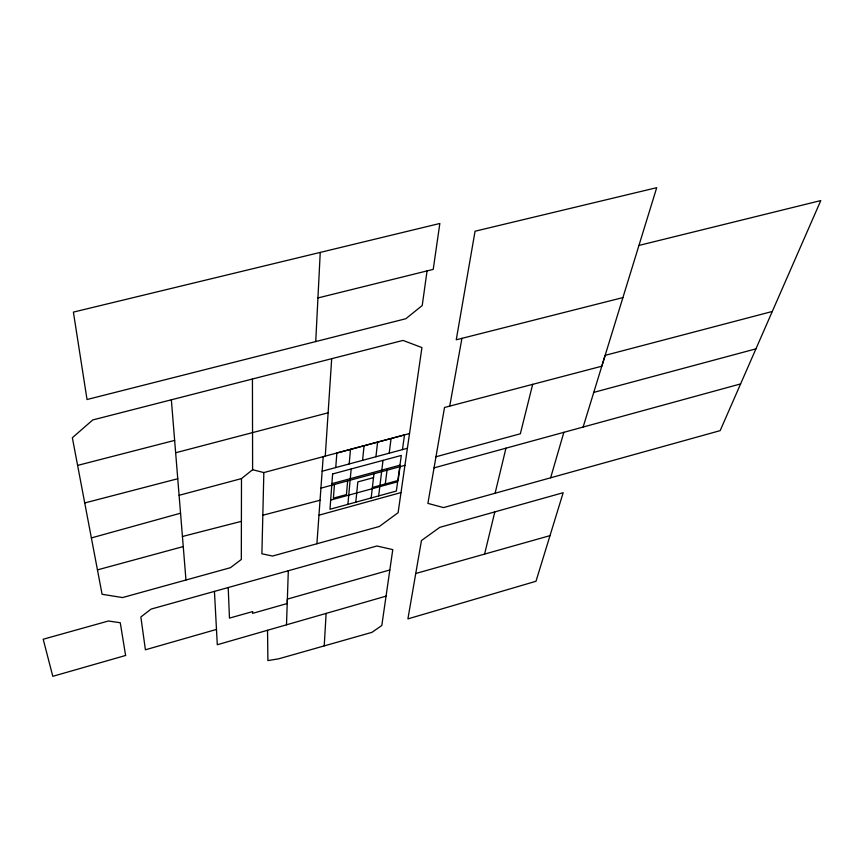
<?xml version="1.0" encoding="UTF-8"?>
<svg xmlns="http://www.w3.org/2000/svg" width="864" height="864" viewBox="0 0 864 864"><rect width="100%" height="100%" fill="white"/><g stroke="black" fill="none" stroke-linecap="round" stroke-linejoin="round"><path stroke-width="1.3" d="M252.439 379.015L252.612 469.714L241.488 478.591L241.315 559.472L230.429 567.702L122.526 597.564L102.082 594.281L72.349 437.735L92.761 419.947L403.002 340.416L421.924 347.587L398.099 512.698L379.35 526.478L272.549 556.038L261.9 553.792L263.844 472.576L409.525 433.523M288.306 570.748L287.226 603.515L252.601 613.364L252.698 611.572L229.468 618.116L228.204 587.542M286.492 624.812L287.366 599.119L389.837 569.97M315.738 341.561L320.242 252.418M324.227 645.894L326.128 613.408M325.264 456.127L331.69 358.7M316.904 543.758L323.201 456.678M334.454 484.477L333.396 498.15L346.442 494.586L347.663 480.892M335.75 467.564L336.863 453.028L404.503 434.959L402.451 449.615M349.186 463.946L350.492 449.388M347.9 504.36L351.162 468.968M355.795 502.189L357.826 481.907L373.518 477.641M362.578 460.35L364.068 445.759M371.174 497.966L373.961 473.753M375.916 456.754L377.6 442.152M378.67 495.904L383.011 460.372M385.29 483.98L387.04 470.21M389.21 453.179L391.068 438.545M427.064 270.907L422.226 305.532L405.832 318.73L87.026 399.524L73.397 312.109L439.841 223.474L433.22 269.384L317.952 297.94M400.064 466.668L398.142 480.46L372.384 487.501M415.746 573.502L407.905 618.883L535.993 581.267L563.177 492.707L439.798 527.342L421.459 540.551L415.746 573.502L550.022 535.637M622.912 297.583L456.246 339.79L475.06 231.217L656.705 187.682L601.808 366.206L444.517 407.484L427.896 503.388L443.545 507.589L720.166 430.628L820.8 200.567L638.96 245.43M449.723 406.112L461.927 338.342M495.104 493.247L505.958 448.178M484.585 554.094L494.824 511.898M532.678 384.329L520.344 433.782L435.974 456.764M550.627 477.814L563.879 432.313M583.124 427.043L605.135 355.363L772.286 311.483M386.057 596.149L217.296 644.738L214.445 591.386M216.475 629.424L145.4 649.793L140.864 616.982L151.092 609.088L376.92 545.994L392.774 549.623L381.812 625.504L371.93 632.351L278.824 658.778L267.905 660.593L267.538 630.266M91.379 537.926L180.544 513.205M318.967 515.182L401.004 492.577M434.041 467.878L740.599 383.918M330.664 500.072L397.645 481.766M331.884 483.667L399.946 465.21M320.922 488.149L404.935 465.35M97.448 569.884L183.244 546.577M322.142 471.226L407.398 448.286M179.096 495.31L241.488 478.591M593.773 392.375L755.946 348.851M175.662 452.758L328.126 412.798M262.818 515.246L320.047 500.234M84.737 502.956L177.757 478.742M77.598 465.404L174.658 440.392M182.423 536.49L241.402 521.338M252.612 469.714L263.844 472.576M171.353 399.805L185.965 580.003M332.608 473.969L329.983 509.274L396.349 491.054L401.317 455.436L332.608 473.969M125.604 655.474L52.801 676.318L43.2 639.23L108.443 621L120.269 622.75L125.604 655.474"/></g></svg>
